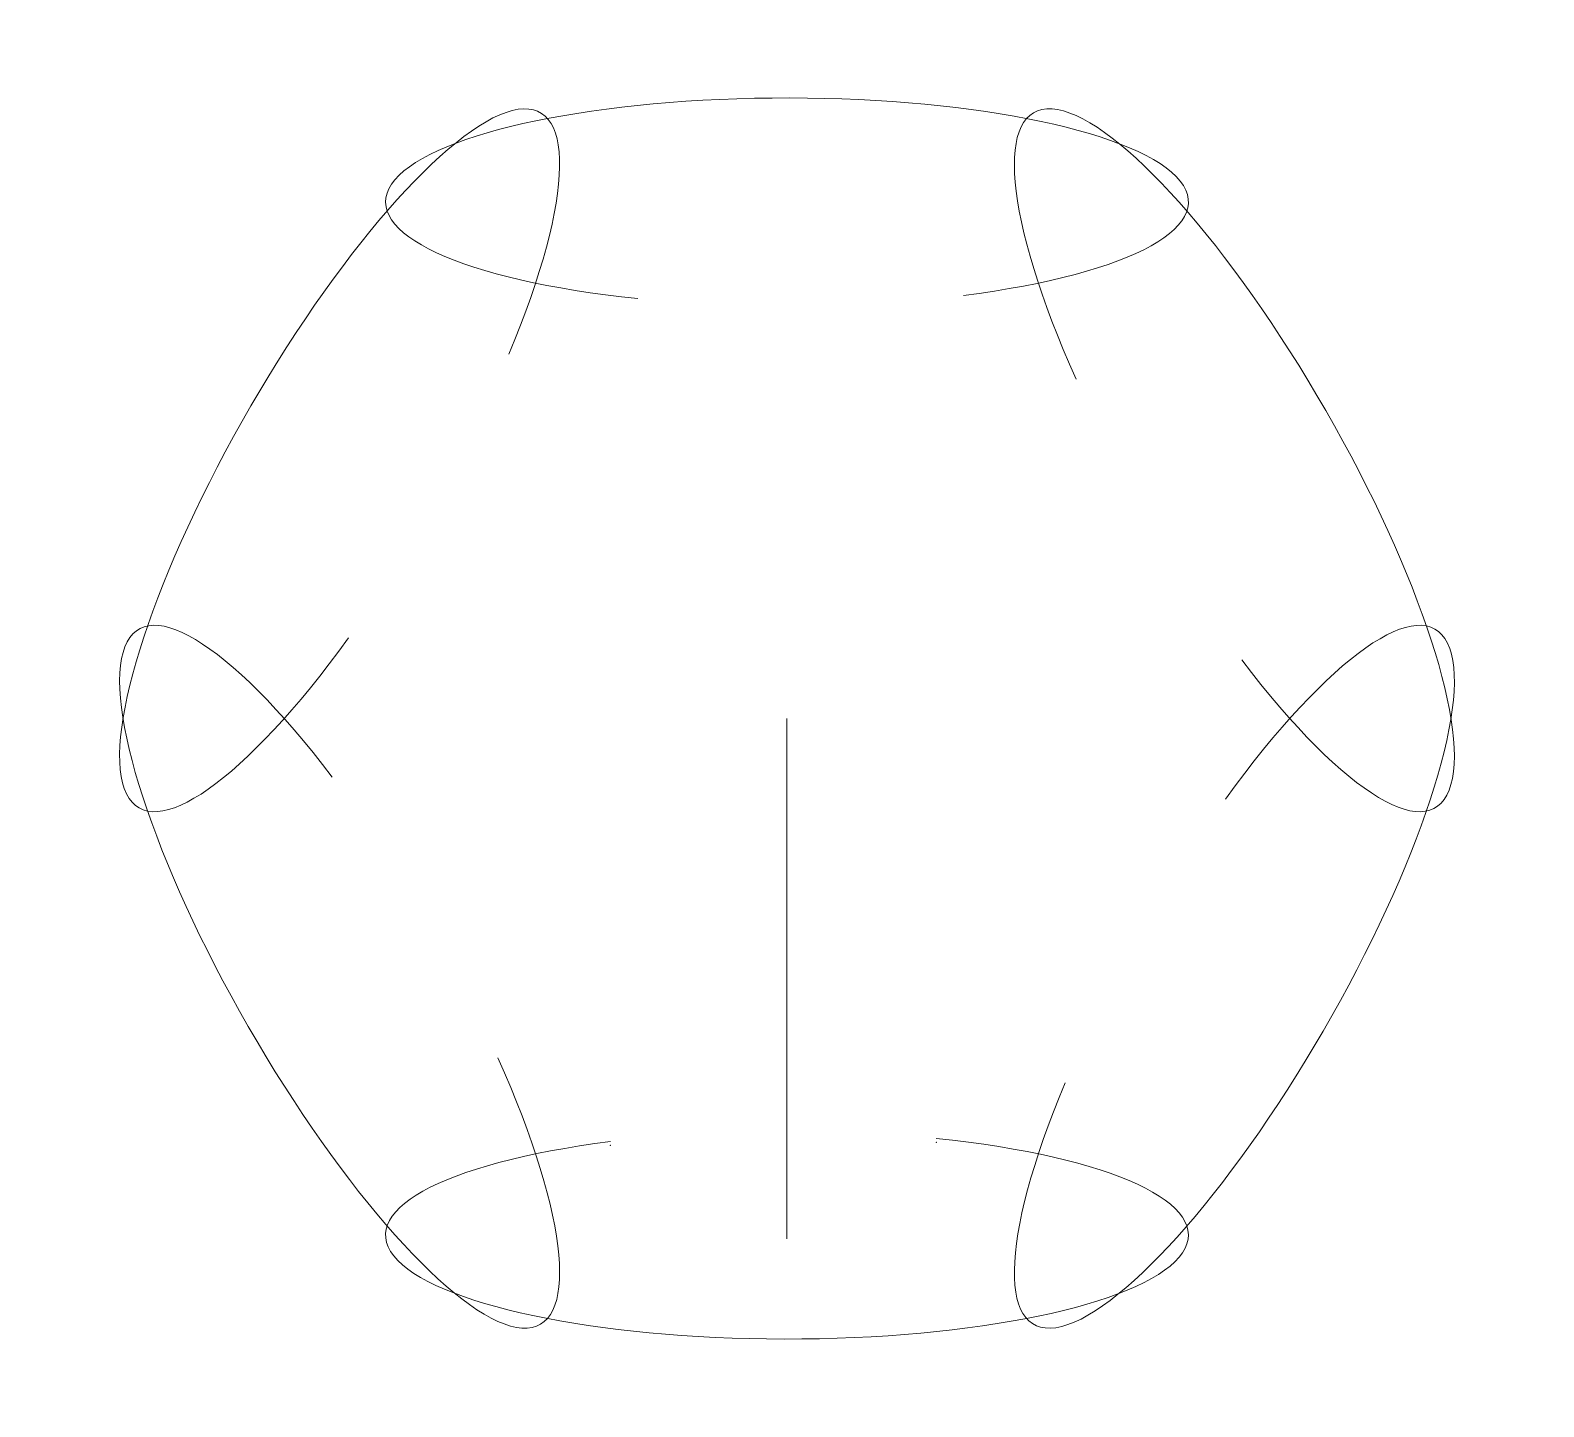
# Model space of a CAD drawing. Extents: x 20 to 275, y 109 to 341.
import ezdxf

# ---------------------------------------------------------------- set-up
doc = ezdxf.new("R2010")
doc.units = 0
doc.header["$MEASUREMENT"] = 0
doc.linetypes.add('Durchgehend', pattern=[0])
doc.layers.get('0').update_dxf_attribs({"linetype": 'Durchgehend', "lineweight": 0})

# ---------------------------------------------------------------- blocks, each defined once
blk = doc.blocks.new('Block_0', base_point=(147.5, 136.87))
at = {"color": 7, "linetype": 'Durchgehend', "lineweight": 0}
blk.add_ellipse((147.5, 137.5), major_axis=(67.5, 0), ratio=0.259259, start_param=2.02618, end_param=7.472895, dxfattribs=at)

msp = doc.modelspace()

# ---------------------------------------------------------------- linework, layer by layer
at = {"color": 7, "linetype": 'Durchgehend', "lineweight": 0}
msp.add_line((147.5, 137.5), (147.5, 225), dxfattribs=at)
at = {"color": 7, "linetype": 'Durchgehend'}
for p in [(117.81, 153.22), (172.61, 153.74)]:
    msp.add_point(p, dxfattribs=at)

# ---------------------------------------------------------------- block references
for p, rotation in [((71.72, 268.75), -120.000000000001), ((223.28, 268.75), 120.000000000001), ((147.5, 312.5), 180), ((71.72, 181.25), -60), ((223.28, 181.25), 60)]:
    msp.add_blockref('Block_0', p, dxfattribs=dict(rotation=rotation))
msp.add_blockref('Block_0', (147.5, 137.5))

doc.saveas('drawing.dxf')
